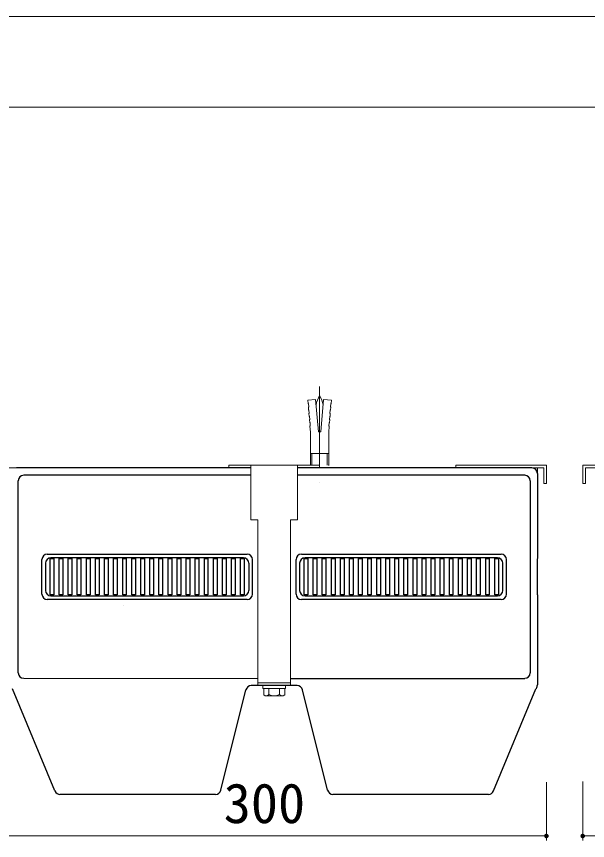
# Model space of a CAD drawing. Units: millimetres on the paper, scale 1:10. Extents: x -5513 to 202, y -3089 to 145.
# Drawn here: x -119.2 to -87.74, y 95.81 to 141.25 of the extents above; entities that cross this region are included whole.
import ezdxf
from ezdxf.enums import TextEntityAlignment as Align

# ---------------------------------------------------------------- set-up
doc = ezdxf.new("R2010")
doc.units = ezdxf.units.MM
for name, color, linetype, lineweight in [('0-1_0', 7, 'Continuous', 13), ('0-3_SUNPO', 7, 'Continuous', 13), ('0-6_UM_PROD_BODY_0', 253, 'Continuous', 13)]:
    doc.layers.add(name, color=color, linetype=linetype, lineweight=lineweight)
doc.styles.add('ＭＳ ゴシック', font='')
doc.styles.get('ＭＳ ゴシック').set_extended_font_data('MS Gothic')

msp = doc.modelspace()

# ---------------------------------------------------------------- linework, layer by layer
at = {"layer": '0-1_0', "color": 8}
for p, q in [((-102.5, 120.842), (-102.5, 116.5)), ((-103, 117.142), (-102, 117.142)), ((-103.044, 116.5), (-103.045, 116.5)), ((-102.178, 116.35), (-102.163, 116.35)), ((-102.018, 116.5), (-102.019, 116.5)), ((-101.958, 116.5), (-101.959, 116.5)), ((-102.5, 115.55), (-102.5, 115.55)), ((-105.289, 104.189), (-105.289, 103.86)), ((-104.711, 104.189), (-104.711, 103.86))]:
    msp.add_line(p, q, dxfattribs=at)
at = {"layer": '0-1_0', "color": 4}
for p, q in [((-106.29, 116.35), (-133.71, 116.35)), ((-106.29, 113.5), (-105.9, 113.5)), ((-105.9, 113.5), (-105.9, 104.5))]:
    msp.add_line(p, q, dxfattribs=at)
at = {"layer": '0-1_0'}
for p, q in [((-90.001, 99.02), (-90.001, 95.806)), ((-88.001, 99.056), (-88.001, 95.806)), ((-120.001, 96.056), (-90.001, 96.056)), ((-88.001, 96.056), (-58.001, 96.056))]:
    msp.add_line(p, q, dxfattribs=at)
at = {"layer": '0-1_0', "color": 8}
for points in [[(-103, 116.5), (-103, 118.323), (-103.029, 118.653), (-103.011, 118.674), (-103.025, 118.834), (-103.046, 118.852), (-103.059, 119.001), (-103.041, 119.023), (-103.055, 119.182), (-103.077, 119.201), (-103.09, 119.35), (-103.072, 119.372), (-103.086, 119.531), (-103.107, 119.549), (-103.12, 119.699), (-103.102, 119.72), (-103.116, 119.88), (-103.138, 119.898), (-103.155, 120.097), (-102.717, 120.136), (-102.56, 118.342), (-102.44, 118.342), (-102.283, 120.136), (-101.845, 120.097), (-101.862, 119.898), (-101.884, 119.88), (-101.898, 119.72), (-101.88, 119.699), (-101.893, 119.549), (-101.914, 119.531), (-101.928, 119.372), (-101.91, 119.35), (-101.923, 119.201), (-101.945, 119.182), (-101.959, 119.023), (-101.941, 119.001), (-101.954, 118.852), (-101.975, 118.834), (-101.989, 118.674), (-101.971, 118.653)], [(-101.971, 118.653), (-102, 118.323), (-102, 116.5)], [(-102.919, 116.5), (-102.919, 117.142), (-102.919, 116.5)], [(-102.081, 116.984), (-102.081, 117.142), (-102.081, 116.5)]]:
    msp.add_lwpolyline(points, dxfattribs=at)
at = {"layer": '0-1_0', "color": 4}
for points in [[(-103.71, 116.35), (-102.5, 116.35), (-102.5, 116.5), (-107.5, 116.5), (-107.5, 116.35), (-106.29, 116.35)], [(-104.1, 113.5), (-103.71, 113.5), (-103.71, 116.5), (-106.29, 116.5), (-106.29, 113.5)], [(-90.5, 107.4), (-90.5, 116.35), (-103.71, 116.35)], [(-90.15, 116.35), (-95, 116.35), (-95, 116.5), (-90, 116.5), (-90, 116.35)], [(-90.15, 116.5), (-90, 116.5), (-90, 115.5)], [(-90, 115.5), (-90.15, 115.5), (-90.15, 116.35)], [(-87.85, 116.5), (-88, 116.5), (-88, 115.5)], [(-87.85, 116.35), (-83, 116.35), (-83, 116.5), (-88, 116.5), (-88, 116.35)], [(-88, 115.5), (-87.85, 115.5), (-87.85, 116.35)], [(-105.9, 104.5), (-104.1, 104.5), (-104.1, 113.5)]]:
    msp.add_lwpolyline(points, dxfattribs=at)
msp.add_lwpolyline([(-105.9, 104.35), (-104.1, 104.35), (-104.1, 104.5), (-105.9, 104.5)], close=True, dxfattribs=at)
at = {"layer": '0-1_0', "color": 8}
for points in [[(-104.375, 104.189), (-104.375, 104.349), (-105.625, 104.349), (-105.625, 104.189)], [(-104.423, 104.189), (-105.577, 104.189), (-105.577, 103.84), (-105.49, 103.789), (-104.51, 103.789), (-104.423, 103.84)]]:
    msp.add_lwpolyline(points, close=True, dxfattribs=at)
for centre, radius, start, end in [((-101.5, 119.679), 1.2, 146.443, 172.688), ((-103.5, 119.679), 1.2, 7.312, 33.557), ((-102.5, 116.696), 1.146, 270, 270.00002), ((-105.443, 103.992), 0.203, 273.5376, 319.3329), ((-105, 104.416), 0.627, 242.5775, 297.4225), ((-104.557, 103.992), 0.203, 220.6671, 266.4624)]:
    msp.add_arc(centre, radius, start, end, dxfattribs=at)
at = {"layer": '0-1_0'}
for points in [[(-89.877, 96.073), (-90.122, 96.088), (-90.126, 96.067)], [(-89.877, 96.073), (-90.126, 96.067), (-89.876, 96.056)], [(-89.876, 96.056), (-90.126, 96.067), (-90.126, 96.044)], [(-89.876, 96.056), (-90.126, 96.044), (-89.877, 96.038)], [(-89.877, 96.038), (-90.126, 96.044), (-90.122, 96.023)], [(-89.881, 96.091), (-90.115, 96.108), (-90.122, 96.088)], [(-89.881, 96.091), (-90.122, 96.088), (-89.877, 96.073)], [(-89.877, 96.038), (-90.122, 96.023), (-89.881, 96.02)], [(-89.881, 96.02), (-90.122, 96.023), (-90.115, 96.003)], [(-89.888, 96.109), (-90.104, 96.126), (-90.115, 96.108)], [(-89.888, 96.109), (-90.115, 96.108), (-89.881, 96.091)], [(-89.881, 96.02), (-90.115, 96.003), (-89.888, 96.002)], [(-89.888, 96.002), (-90.115, 96.003), (-90.104, 95.985)], [(-89.899, 96.127), (-90.092, 96.142), (-90.104, 96.126)], [(-89.899, 96.127), (-90.104, 96.126), (-89.888, 96.109)], [(-89.888, 96.002), (-90.104, 95.985), (-89.899, 95.984)], [(-89.899, 95.984), (-90.104, 95.985), (-90.092, 95.969)], [(-89.913, 96.144), (-90.078, 96.154), (-90.092, 96.142)], [(-89.913, 96.144), (-90.092, 96.142), (-89.899, 96.127)], [(-89.899, 95.984), (-90.092, 95.969), (-89.913, 95.967)], [(-89.913, 95.967), (-90.092, 95.969), (-90.078, 95.957)], [(-89.929, 96.158), (-90.064, 96.164), (-90.078, 96.154)], [(-89.929, 96.158), (-90.078, 96.154), (-89.913, 96.144)], [(-89.913, 95.967), (-90.078, 95.957), (-89.929, 95.953)], [(-89.929, 95.953), (-90.078, 95.957), (-90.064, 95.947)], [(-89.949, 96.169), (-90.048, 96.171), (-90.064, 96.164)], [(-89.949, 96.169), (-90.064, 96.164), (-89.929, 96.158)], [(-89.929, 95.953), (-90.064, 95.947), (-89.949, 95.942)], [(-89.949, 95.942), (-90.064, 95.947), (-90.048, 95.94)], [(-89.969, 96.176), (-90.031, 96.177), (-90.048, 96.171)], [(-89.969, 96.176), (-90.048, 96.171), (-89.949, 96.169)], [(-89.949, 95.942), (-90.048, 95.94), (-89.969, 95.935)], [(-89.969, 95.935), (-90.048, 95.94), (-90.031, 95.934)], [(-89.99, 96.18), (-90.031, 96.177), (-89.969, 96.176)], [(-89.99, 96.18), (-90.011, 96.18), (-90.031, 96.177)], [(-89.969, 95.935), (-90.031, 95.934), (-89.99, 95.931)], [(-89.99, 95.931), (-90.031, 95.934), (-90.011, 95.931)], [(-87.877, 96.073), (-88.122, 96.088), (-88.126, 96.067)], [(-87.877, 96.073), (-88.126, 96.067), (-87.876, 96.056)], [(-87.876, 96.056), (-88.126, 96.067), (-88.126, 96.044)], [(-87.876, 96.056), (-88.126, 96.044), (-87.877, 96.038)], [(-87.877, 96.038), (-88.126, 96.044), (-88.122, 96.023)], [(-87.881, 96.091), (-88.115, 96.108), (-88.122, 96.088)], [(-87.881, 96.091), (-88.122, 96.088), (-87.877, 96.073)], [(-87.877, 96.038), (-88.122, 96.023), (-87.881, 96.02)], [(-87.881, 96.02), (-88.122, 96.023), (-88.115, 96.003)], [(-87.888, 96.109), (-88.104, 96.126), (-88.115, 96.108)], [(-87.888, 96.109), (-88.115, 96.108), (-87.881, 96.091)], [(-87.881, 96.02), (-88.115, 96.003), (-87.888, 96.002)], [(-87.888, 96.002), (-88.115, 96.003), (-88.104, 95.985)], [(-87.899, 96.127), (-88.092, 96.142), (-88.104, 96.126)], [(-87.899, 96.127), (-88.104, 96.126), (-87.888, 96.109)], [(-87.888, 96.002), (-88.104, 95.985), (-87.899, 95.984)], [(-87.899, 95.984), (-88.104, 95.985), (-88.092, 95.969)], [(-87.913, 96.144), (-88.078, 96.154), (-88.092, 96.142)], [(-87.913, 96.144), (-88.092, 96.142), (-87.899, 96.127)], [(-87.899, 95.984), (-88.092, 95.969), (-87.913, 95.967)], [(-87.913, 95.967), (-88.092, 95.969), (-88.078, 95.957)], [(-87.929, 96.158), (-88.064, 96.164), (-88.078, 96.154)], [(-87.929, 96.158), (-88.078, 96.154), (-87.913, 96.144)], [(-87.913, 95.967), (-88.078, 95.957), (-87.929, 95.953)], [(-87.929, 95.953), (-88.078, 95.957), (-88.064, 95.947)], [(-87.949, 96.169), (-88.048, 96.171), (-88.064, 96.164)], [(-87.949, 96.169), (-88.064, 96.164), (-87.929, 96.158)], [(-87.929, 95.953), (-88.064, 95.947), (-87.949, 95.942)], [(-87.949, 95.942), (-88.064, 95.947), (-88.048, 95.94)], [(-87.969, 96.176), (-88.031, 96.177), (-88.048, 96.171)], [(-87.969, 96.176), (-88.048, 96.171), (-87.949, 96.169)], [(-87.949, 95.942), (-88.048, 95.94), (-87.969, 95.935)], [(-87.969, 95.935), (-88.048, 95.94), (-88.031, 95.934)], [(-87.99, 96.18), (-88.031, 96.177), (-87.969, 96.176)], [(-87.99, 96.18), (-88.011, 96.18), (-88.031, 96.177)], [(-87.969, 95.935), (-88.031, 95.934), (-87.99, 95.931)], [(-87.99, 95.931), (-88.031, 95.934), (-88.011, 95.931)]]:
    msp.add_solid(points, dxfattribs=at)
at = {"layer": '0-3_SUNPO'}
for p, q in [((-198.5, 141.25), (198, 141.25)), ((-198.5, 136.25), (198, 136.25))]:
    msp.add_line(p, q, dxfattribs=at)
at = {"layer": '0-6_UM_PROD_BODY_0', "lineweight": 25}
for p, q in [((-106.29, 116.35), (-119.201, 116.35)), ((-90.799, 116.35), (-103.71, 116.35)), ((-106.29, 115.95), (-118.801, 115.951)), ((-91.199, 115.949), (-103.71, 115.95)), ((-90.499, 116.05), (-90.499, 111.35)), ((-119.101, 105.049), (-119.101, 115.65)), ((-90.899, 115.65), (-90.899, 105.049)), ((-117.505, 111.6), (-106.495, 111.6)), ((-117.351, 111.35), (-117.151, 111.35)), ((-117.351, 109.35), (-117.351, 111.35)), ((-106.7, 111.4), (-117.301, 111.4)), ((-117.151, 111.35), (-117.151, 109.35)), ((-116.851, 111.35), (-116.651, 111.35)), ((-116.851, 109.35), (-116.851, 111.35)), ((-116.651, 111.35), (-116.651, 109.35)), ((-116.351, 111.35), (-116.151, 111.35)), ((-116.351, 109.35), (-116.351, 111.35)), ((-116.151, 111.35), (-116.151, 109.35)), ((-115.851, 111.35), (-115.651, 111.35)), ((-115.851, 109.35), (-115.851, 111.35)), ((-115.651, 111.35), (-115.651, 109.35)), ((-115.351, 111.35), (-115.15, 111.35)), ((-115.351, 109.35), (-115.351, 111.35)), ((-115.15, 111.35), (-115.15, 109.35)), ((-114.85, 111.35), (-114.65, 111.35)), ((-114.85, 109.35), (-114.85, 111.35)), ((-114.65, 111.35), (-114.65, 109.35)), ((-114.35, 111.35), (-114.15, 111.35)), ((-114.35, 109.35), (-114.35, 111.35)), ((-114.15, 111.35), (-114.15, 109.35)), ((-113.85, 111.35), (-113.65, 111.35)), ((-113.85, 109.35), (-113.85, 111.35)), ((-113.65, 111.35), (-113.65, 109.35)), ((-113.35, 111.35), (-113.15, 111.35)), ((-113.35, 109.35), (-113.35, 111.35)), ((-113.15, 111.35), (-113.15, 109.35)), ((-112.85, 111.35), (-112.65, 111.35)), ((-112.85, 109.35), (-112.85, 111.35)), ((-112.65, 111.35), (-112.65, 109.35)), ((-112.35, 111.35), (-112.15, 111.35)), ((-112.35, 109.35), (-112.35, 111.35)), ((-112.15, 111.35), (-112.15, 109.35)), ((-111.85, 111.35), (-111.65, 111.35)), ((-111.85, 109.35), (-111.85, 111.35)), ((-111.65, 111.35), (-111.65, 109.35)), ((-111.35, 111.35), (-111.15, 111.35)), ((-111.35, 109.35), (-111.35, 111.35)), ((-111.15, 111.35), (-111.15, 109.35)), ((-110.85, 111.35), (-110.65, 111.35)), ((-110.85, 109.35), (-110.85, 111.35)), ((-110.65, 111.35), (-110.65, 109.35)), ((-110.35, 111.35), (-110.15, 111.35)), ((-110.35, 109.35), (-110.35, 111.35)), ((-110.15, 111.35), (-110.15, 109.35)), ((-109.85, 111.35), (-109.65, 111.35)), ((-109.85, 109.35), (-109.85, 111.35)), ((-109.65, 111.35), (-109.65, 109.35)), ((-109.35, 111.35), (-109.15, 111.35)), ((-109.35, 109.35), (-109.35, 111.35)), ((-109.15, 111.35), (-109.15, 109.35)), ((-108.85, 111.35), (-108.65, 111.35)), ((-108.85, 109.35), (-108.85, 111.35)), ((-108.65, 111.35), (-108.65, 109.35)), ((-108.35, 111.35), (-108.15, 111.35)), ((-108.35, 109.35), (-108.35, 111.35)), ((-108.15, 111.35), (-108.15, 109.35)), ((-107.85, 111.35), (-107.65, 111.35)), ((-107.85, 109.35), (-107.85, 111.35)), ((-107.65, 111.35), (-107.65, 109.35)), ((-107.35, 111.35), (-107.15, 111.35)), ((-107.35, 109.35), (-107.35, 111.35)), ((-107.15, 111.35), (-107.15, 109.35)), ((-106.85, 111.35), (-106.65, 111.35)), ((-106.85, 109.35), (-106.85, 111.35)), ((-106.65, 111.35), (-106.65, 109.35)), ((-106.3, 111.6), (-106.3, 111.6)), ((-103.505, 111.6), (-92.495, 111.6)), ((-103.35, 111.35), (-103.15, 111.35)), ((-103.35, 109.35), (-103.35, 111.35)), ((-92.699, 111.4), (-103.3, 111.4)), ((-103.15, 111.35), (-103.15, 109.35)), ((-102.85, 111.35), (-102.65, 111.35)), ((-102.85, 109.35), (-102.85, 111.35)), ((-102.65, 111.35), (-102.65, 109.35)), ((-102.35, 111.35), (-102.15, 111.35)), ((-102.35, 109.35), (-102.35, 111.35)), ((-102.15, 111.35), (-102.15, 109.35)), ((-101.85, 111.35), (-101.65, 111.35)), ((-101.85, 109.35), (-101.85, 111.35)), ((-101.65, 111.35), (-101.65, 109.35)), ((-101.35, 111.35), (-101.15, 111.35)), ((-101.35, 109.35), (-101.35, 111.35)), ((-101.15, 111.35), (-101.15, 109.35)), ((-100.85, 111.35), (-100.65, 111.35)), ((-100.85, 109.35), (-100.85, 111.35)), ((-100.65, 111.35), (-100.65, 109.35)), ((-100.35, 111.35), (-100.15, 111.35)), ((-100.35, 109.35), (-100.35, 111.35)), ((-100.15, 111.35), (-100.15, 109.35)), ((-99.85, 111.35), (-99.65, 111.35)), ((-99.85, 109.35), (-99.85, 111.35)), ((-99.65, 111.35), (-99.65, 109.35)), ((-99.35, 111.35), (-99.15, 111.35)), ((-99.35, 109.35), (-99.35, 111.35)), ((-99.15, 111.35), (-99.15, 109.35)), ((-98.85, 111.35), (-98.65, 111.35)), ((-98.85, 109.35), (-98.85, 111.35)), ((-98.65, 111.35), (-98.65, 109.35)), ((-98.35, 111.35), (-98.15, 111.35)), ((-98.35, 109.35), (-98.35, 111.35)), ((-98.15, 111.35), (-98.15, 109.35)), ((-97.85, 111.35), (-97.65, 111.35)), ((-97.85, 109.35), (-97.85, 111.35)), ((-97.65, 111.35), (-97.65, 109.35)), ((-97.35, 111.35), (-97.15, 111.35)), ((-97.35, 109.35), (-97.35, 111.35)), ((-97.15, 111.35), (-97.15, 109.35)), ((-96.85, 111.35), (-96.65, 111.35)), ((-96.85, 109.35), (-96.85, 111.35)), ((-96.65, 111.35), (-96.65, 109.35)), ((-96.35, 111.35), (-96.15, 111.35)), ((-96.35, 109.35), (-96.35, 111.35)), ((-96.15, 111.35), (-96.15, 109.35)), ((-95.85, 111.35), (-95.65, 111.35)), ((-95.85, 109.35), (-95.85, 111.35)), ((-95.65, 111.35), (-95.65, 109.35)), ((-95.35, 111.35), (-95.15, 111.35)), ((-95.35, 109.35), (-95.35, 111.35)), ((-95.15, 111.35), (-95.15, 109.35)), ((-94.85, 111.35), (-94.649, 111.35)), ((-94.85, 109.35), (-94.85, 111.35)), ((-94.649, 111.35), (-94.649, 109.35)), ((-94.349, 111.35), (-94.149, 111.35)), ((-94.349, 109.35), (-94.349, 111.35)), ((-94.149, 111.35), (-94.149, 109.35)), ((-93.849, 111.35), (-93.649, 111.35)), ((-93.849, 109.35), (-93.849, 111.35)), ((-93.649, 111.35), (-93.649, 109.35)), ((-93.349, 111.35), (-93.149, 111.35)), ((-93.349, 109.35), (-93.349, 111.35)), ((-93.149, 111.35), (-93.149, 109.35)), ((-92.849, 111.35), (-92.649, 111.35)), ((-92.849, 109.35), (-92.849, 111.35)), ((-92.649, 111.35), (-92.649, 109.35)), ((-117.801, 109.395), (-117.801, 111.304)), ((-117.601, 111.1), (-117.601, 109.6)), ((-106.4, 111.1), (-106.4, 109.6)), ((-106.2, 109.394), (-106.2, 111.305)), ((-103.8, 109.395), (-103.8, 111.304)), ((-103.6, 111.1), (-103.6, 109.6)), ((-92.399, 109.6), (-92.399, 111.1)), ((-92.199, 109.394), (-92.199, 111.305)), ((-106.495, 109.1), (-117.505, 109.1)), ((-117.151, 109.35), (-117.351, 109.35)), ((-117.301, 109.3), (-106.7, 109.3)), ((-116.651, 109.35), (-116.851, 109.35)), ((-116.151, 109.35), (-116.351, 109.35)), ((-115.651, 109.35), (-115.851, 109.35)), ((-115.15, 109.35), (-115.351, 109.35)), ((-114.65, 109.35), (-114.85, 109.35)), ((-114.15, 109.35), (-114.35, 109.35)), ((-113.65, 109.35), (-113.85, 109.35)), ((-113.15, 109.35), (-113.35, 109.35)), ((-112.65, 109.35), (-112.85, 109.35)), ((-112.15, 109.35), (-112.35, 109.35)), ((-111.65, 109.35), (-111.85, 109.35)), ((-111.15, 109.35), (-111.35, 109.35)), ((-110.65, 109.35), (-110.85, 109.35)), ((-110.15, 109.35), (-110.35, 109.35)), ((-109.65, 109.35), (-109.85, 109.35)), ((-109.15, 109.35), (-109.35, 109.35)), ((-108.65, 109.35), (-108.85, 109.35)), ((-108.15, 109.35), (-108.35, 109.35)), ((-107.65, 109.35), (-107.85, 109.35)), ((-107.15, 109.35), (-107.35, 109.35)), ((-106.65, 109.35), (-106.85, 109.35)), ((-106.3, 109.1), (-106.3, 109.1)), ((-92.495, 109.1), (-103.505, 109.1)), ((-103.15, 109.35), (-103.35, 109.35)), ((-103.3, 109.3), (-92.699, 109.3)), ((-102.65, 109.35), (-102.85, 109.35)), ((-102.15, 109.35), (-102.35, 109.35)), ((-101.65, 109.35), (-101.85, 109.35)), ((-101.15, 109.35), (-101.35, 109.35)), ((-100.65, 109.35), (-100.85, 109.35)), ((-100.15, 109.35), (-100.35, 109.35)), ((-99.65, 109.35), (-99.85, 109.35)), ((-99.15, 109.35), (-99.35, 109.35)), ((-98.65, 109.35), (-98.85, 109.35)), ((-98.15, 109.35), (-98.35, 109.35)), ((-97.65, 109.35), (-97.85, 109.35)), ((-97.15, 109.35), (-97.35, 109.35)), ((-96.65, 109.35), (-96.85, 109.35)), ((-96.15, 109.35), (-96.35, 109.35)), ((-95.65, 109.35), (-95.85, 109.35)), ((-95.15, 109.35), (-95.35, 109.35)), ((-94.649, 109.35), (-94.85, 109.35)), ((-94.149, 109.35), (-94.349, 109.35)), ((-93.649, 109.35), (-93.849, 109.35)), ((-93.149, 109.35), (-93.349, 109.35)), ((-92.649, 109.35), (-92.849, 109.35)), ((-90.499, 109.35), (-90.499, 104.385)), ((-118.801, 104.751), (-105.9, 104.75)), ((-104.1, 104.749), (-91.199, 104.748)), ((-117.08, 98.54), (-119.424, 104.164)), ((-107.94, 98.588), (-106.557, 104.122)), ((-103.735, 104.349), (-106.265, 104.349)), ((-102.06, 98.588), (-103.443, 104.122)), ((-92.92, 98.54), (-90.576, 104.164)), ((-108.23, 98.349), (-116.806, 98.349)), ((-93.194, 98.349), (-101.77, 98.349))]:
    msp.add_line(p, q, dxfattribs=at)
msp.add_lwpolyline([(-90.55, 104.213), (-90.551, 104.212), (-90.552, 104.211), (-90.553, 104.21), (-90.553, 104.208), (-90.554, 104.207), (-90.555, 104.206), (-90.556, 104.205), (-90.556, 104.204), (-90.557, 104.202), (-90.558, 104.201), (-90.559, 104.2), (-90.559, 104.199), (-90.56, 104.198), (-90.561, 104.196), (-90.561, 104.195), (-90.562, 104.194), (-90.563, 104.193), (-90.563, 104.191), (-90.564, 104.19), (-90.565, 104.189), (-90.566, 104.188), (-90.566, 104.186), (-90.567, 104.185), (-90.567, 104.184), (-90.568, 104.183), (-90.569, 104.181), (-90.569, 104.18), (-90.57, 104.179), (-90.571, 104.177), (-90.571, 104.176), (-90.572, 104.175), (-90.572, 104.173), (-90.573, 104.172), (-90.574, 104.171), (-90.574, 104.17), (-90.575, 104.168), (-90.575, 104.167), (-90.576, 104.166), (-90.576, 104.164)], dxfattribs=at)
for centre, radius, start, end in [((-117.505, 111.304), 0.295, 90, 180), ((-106.495, 111.304), 0.295, 0, 90), ((-103.505, 111.304), 0.295, 90, 180), ((-92.495, 111.304), 0.295, 0, 90), ((-117.505, 109.395), 0.295, 180, 270), ((-106.495, 109.395), 0.295, 270, 0), ((-103.505, 109.395), 0.295, 180, 270), ((-92.495, 109.395), 0.295, 270, 0), ((-111.621, 108.731), 1.68, 178.2947, 178.3519), ((-90.812, 104.385), 0.312, 326.7594, 0.0683)]:
    msp.add_arc(centre, radius, start, end, dxfattribs=at)
for centre, major_axis, ratio, start_param, end_param in [((-90.799, 116.05), (-0.212, -0.212), 0.999695, 2.356347, 3.926839), ((-118.801, 115.65), (0.212, -0.212), 0.999695, 2.356347, 3.926839), ((-91.199, 115.65), (-0.212, -0.212), 0.999695, 2.356347, 3.926839), ((-117.301, 111.1), (0.212, -0.212), 0.999695, 2.356347, 3.926839), ((-106.7, 111.1), (-0.212, -0.212), 0.999695, 2.356347, 3.926839), ((-106.3, 111.5), (-0.0707, -0.0707), 0.999695, 3.926837, 3.926839), ((-103.3, 111.1), (0.212, -0.212), 0.999695, 2.356347, 3.926839), ((-92.699, 111.1), (-0.212, -0.212), 0.999695, 2.356347, 3.926839), ((-90.499, 110.35), (0, -1), 0.017455, 3.141593, 6.283185), ((-117.301, 109.6), (0.212, 0.212), 0.999695, 2.356347, 3.926839), ((-106.7, 109.6), (-0.212, 0.212), 0.999695, 2.356347, 3.926839), ((-103.3, 109.6), (0.212, 0.212), 0.999695, 2.356347, 3.926839), ((-92.699, 109.6), (-0.212, 0.212), 0.999695, 2.356347, 3.926839), ((-106.3, 109.2), (-0.0707, 0.0707), 0.999695, 2.356347, 2.356351), ((-92.299, 109.2), (-0.0707, 0.0707), 0.999695, 2.356347, 2.356351), ((-118.801, 105.05), (0.212, 0.212), 0.999695, 2.356347, 3.926839), ((-91.199, 105.05), (-0.212, 0.212), 0.999695, 2.356347, 3.926839), ((-106.264, 104.049), (-0.297, 0.054), 0.995308, 4.89375, 6.219036), ((-103.736, 104.049), (-0.297, -0.054), 0.995308, 3.205742, 4.531028), ((-116.806, 98.672), (0, -0.323), 0.928477, 5.134214, 6.283185), ((-108.23, 98.672), (0, 0.323), 0.928477, 3.141593, 4.449369), ((-101.77, 98.672), (0, -0.323), 0.928477, 4.975409, 6.283185), ((-93.194, 98.672), (0, 0.323), 0.928477, 3.141593, 4.290564)]:
    msp.add_ellipse(centre, major_axis=major_axis, ratio=ratio, start_param=start_param, end_param=end_param, dxfattribs=at)

# ---------------------------------------------------------------- texts
at = {"layer": '0-1_0', "style": 'ＭＳ ゴシック'}
msp.add_text('300', height=2.199, dxfattribs=at).set_placement((-107.784, 96.106), align=Align.BOTTOM_LEFT)

doc.saveas('drawing.dxf')
